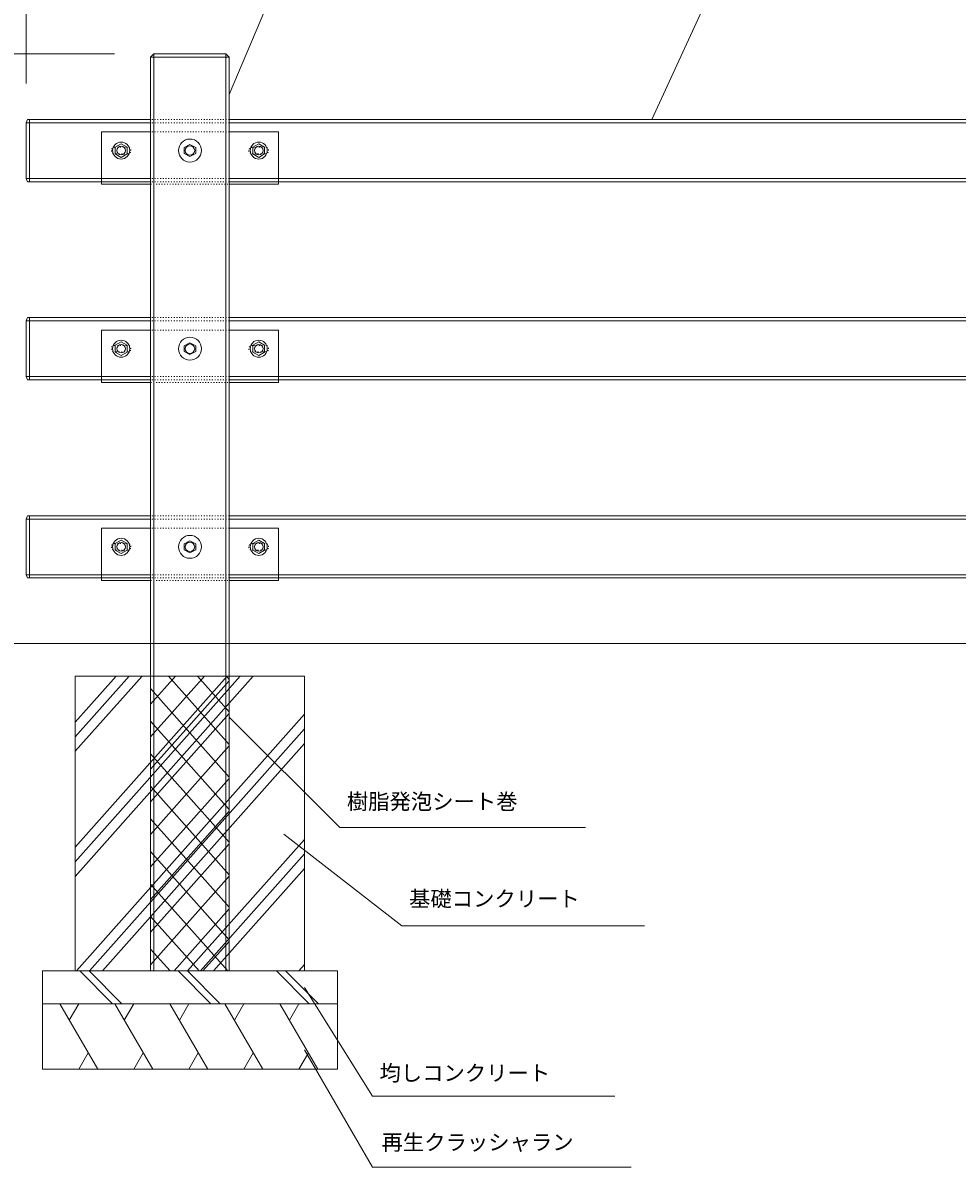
# Model space of a CAD drawing. Units: millimetres, scale not verified. Extents: x -3900 to 3900, y -2750 to 2750.
# Drawn here: x -2024 to -598, y -370 to 1377 of the extents above; entities that cross this region are included whole.
import ezdxf
from ezdxf.enums import TextEntityAlignment as Align

# ---------------------------------------------------------------- set-up
doc = ezdxf.new("R2010")
doc.units = ezdxf.units.MM
doc.header["$LTSCALE"] = 20
doc.linetypes.add('USER5', pattern=[0.208282, 0.069427, -0.138855])
doc.layers.add('0-1_IMPORTED', color=30, linetype='Continuous', lineweight=18)
doc.styles.add('ＭＳ ゴシック', font='')
doc.styles.get('ＭＳ ゴシック').set_extended_font_data('MS Gothic')

msp = doc.modelspace()

# ---------------------------------------------------------------- linework, layer by layer
at = {"layer": '0-1_IMPORTED', "color": 1}
for p, q in [((-2018.5, 1284.92), (-2018.5, 1984)), ((-2018.5, 1284.92), (-2018.5, 1832.92)), ((-1883.5, 1329.92), (-2981, 1329.92)), ((-1883.5, 1329.92), (-2826, 1329.92))]:
    msp.add_line(p, q, dxfattribs=at)
at = {"layer": '0-1_IMPORTED'}
for p, q in [((-1823.5, 1329.92), (-1823.5, -70.08)), ((-1713.5, 1329.92), (-1713.5, -70.08)), ((-1828.5, 1324.92), (-1708.5, 1324.92)), ((-2018.5, 1224.92), (-1828.5, 1224.92)), ((-2013.5, 1134.92), (-2013.5, 1229.92)), ((-1708.5, 1224.92), (-18.5, 1224.92)), ((-1878.1, 1187.02), (-1875.99, 1188.43)), ((-1875.99, 1188.43), (-1873.5, 1188.92)), ((-1873.5, 1188.92), (-1871.01, 1188.43)), ((-1871.01, 1188.43), (-1868.9, 1187.02)), ((-1663.5, 1188.92), (-1665.99, 1188.43)), ((-1661.01, 1188.43), (-1663.5, 1188.92)), ((-1658.9, 1187.02), (-1661.01, 1188.43)), ((-1879.5, 1184.91), (-1878.1, 1187.02)), ((-1878.1, 1177.83), (-1879.5, 1179.93)), ((-1875.99, 1176.42), (-1878.1, 1177.83)), ((-1873.5, 1175.92), (-1875.99, 1176.42)), ((-1871.01, 1176.42), (-1873.5, 1175.92)), ((-1868.9, 1177.83), (-1871.01, 1176.42)), ((-1868.9, 1187.02), (-1867.49, 1184.91)), ((-1867.49, 1179.93), (-1868.9, 1177.83)), ((-1867.49, 1184.91), (-1867, 1182.42)), ((-1867, 1182.42), (-1867.49, 1179.93)), ((-1665.99, 1176.42), (-1663.5, 1175.92)), ((-1663.5, 1175.92), (-1661.01, 1176.42)), ((-1661.01, 1176.42), (-1658.9, 1177.83)), ((-1828.5, 1139.92), (-2018.5, 1139.92)), ((-18.5, 1139.92), (-1708.5, 1139.92)), ((-2013.5, 832.42), (-2013.5, 927.42)), ((-2018.5, 922.42), (-1828.5, 922.42)), ((-1708.5, 922.42), (-18.5, 922.42)), ((-1879.5, 882.41), (-1878.1, 884.52)), ((-1878.1, 875.33), (-1879.5, 877.43)), ((-1878.1, 884.52), (-1875.99, 885.93)), ((-1875.99, 873.92), (-1878.1, 875.33)), ((-1875.99, 885.93), (-1873.5, 886.42)), ((-1873.5, 873.42), (-1875.99, 873.92)), ((-1873.5, 886.42), (-1871.01, 885.93)), ((-1871.01, 873.92), (-1873.5, 873.42)), ((-1871.01, 885.93), (-1868.9, 884.52)), ((-1868.9, 875.33), (-1871.01, 873.92)), ((-1868.9, 884.52), (-1867.49, 882.41)), ((-1867.49, 877.43), (-1868.9, 875.33)), ((-1867.49, 882.41), (-1867, 879.92)), ((-1867, 879.92), (-1867.49, 877.43)), ((-1663.5, 886.42), (-1665.99, 885.93)), ((-1665.99, 873.92), (-1663.5, 873.42)), ((-1661.01, 885.93), (-1663.5, 886.42)), ((-1663.5, 873.42), (-1661.01, 873.92)), ((-1658.9, 884.52), (-1661.01, 885.93)), ((-1661.01, 873.92), (-1658.9, 875.33)), ((-1828.5, 837.42), (-2018.5, 837.42)), ((-18.5, 837.42), (-1708.5, 837.42)), ((-2018.5, 619.92), (-1828.5, 619.92)), ((-2013.5, 529.92), (-2013.5, 624.92)), ((-1708.5, 619.92), (-18.5, 619.92)), ((-1879.5, 579.91), (-1878.1, 582.02)), ((-1878.1, 582.02), (-1875.99, 583.43)), ((-1875.99, 583.43), (-1873.5, 583.92)), ((-1873.5, 583.92), (-1871.01, 583.43)), ((-1871.01, 583.43), (-1868.9, 582.02)), ((-1868.9, 582.02), (-1867.49, 579.91)), ((-1867.49, 579.91), (-1867, 577.42)), ((-1867, 577.42), (-1867.49, 574.93)), ((-1663.5, 583.92), (-1665.99, 583.43)), ((-1661.01, 583.43), (-1663.5, 583.92)), ((-1658.9, 582.02), (-1661.01, 583.43)), ((-1878.1, 572.83), (-1879.5, 574.93)), ((-1875.99, 571.42), (-1878.1, 572.83)), ((-1873.5, 570.92), (-1875.99, 571.42)), ((-1871.01, 571.42), (-1873.5, 570.92)), ((-1868.9, 572.83), (-1871.01, 571.42)), ((-1867.49, 574.93), (-1868.9, 572.83)), ((-1665.99, 571.42), (-1663.5, 570.92)), ((-1663.5, 570.92), (-1661.01, 571.42)), ((-1661.01, 571.42), (-1658.9, 572.83)), ((-1828.5, 534.92), (-2018.5, 534.92)), ((-18.5, 534.92), (-1708.5, 534.92)), ((432, 429.92), (-2468.5, 429.92)), ((-1943.5, 265.29), (-1841.61, 379.92)), ((-1943.5, 74.37), (-1671.9, 379.92)), ((-1943.5, 287.57), (-1861.41, 379.92)), ((-1943.5, 96.65), (-1691.7, 379.92)), ((-1943.5, 309.84), (-1881.21, 379.92)), ((-1943.5, 118.92), (-1711.5, 379.92)), ((-1828.5, 337.28), (-1790.59, 379.92)), ((-1828.5, 287.56), (-1746.4, 379.92)), ((-1828.5, 237.84), (-1708.5, 372.84)), ((-1708.5, 275.71), (-1801.14, 379.92)), ((-1708.5, 325.43), (-1756.94, 379.92)), ((-1708.5, 375.14), (-1712.75, 379.92)), ((-1708.5, 225.99), (-1828.5, 360.99)), ((-1941.79, -70.08), (-1593.5, 321.75)), ((-1828.5, 188.12), (-1708.5, 323.12)), ((-1922, -70.08), (-1593.5, 299.48)), ((-1708.5, 176.27), (-1828.5, 311.27)), ((-1902.2, -70.08), (-1593.5, 277.21)), ((-1828.5, 138.4), (-1708.5, 273.4)), ((-1708.5, 126.55), (-1828.5, 261.55)), ((-1828.5, 88.68), (-1708.5, 223.68)), ((-1708.5, 76.83), (-1828.5, 211.83)), ((-1828.5, 38.97), (-1708.5, 173.97)), ((-1708.5, 27.11), (-1828.5, 162.11)), ((-1828.5, -10.75), (-1708.5, 124.25)), ((-1772.09, -70.08), (-1593.5, 130.83)), ((-1708.5, -22.6), (-1828.5, 112.4)), ((-1752.29, -70.08), (-1593.5, 108.56)), ((-1828.5, -60.47), (-1708.5, 74.53)), ((-1732.49, -70.08), (-1593.5, 86.29)), ((-1710.49, -70.08), (-1828.5, 62.68)), ((-1792.84, -70.08), (-1708.5, 24.81)), ((-1754.69, -70.08), (-1828.5, 12.96)), ((-1748.65, -70.08), (-1708.5, -24.91)), ((-1798.88, -70.08), (-1828.5, -36.76)), ((-1602.38, -70.08), (-1593.5, -60.08)), ((-1936.64, -70.08), (-1886.64, -120.08)), ((-1922.5, -70.08), (-1872.5, -120.08)), ((-1786.64, -70.08), (-1736.64, -120.08)), ((-1772.5, -70.08), (-1722.5, -120.08)), ((-1636.64, -70.08), (-1586.64, -120.08)), ((-1622.5, -70.08), (-1572.5, -120.08)), ((-1909.37, -220.08), (-1967.11, -120.08)), ((-1952.67, -145.08), (-1938.24, -120.08)), ((-1825.37, -220.08), (-1883.11, -120.08)), ((-1868.67, -145.08), (-1854.24, -120.08)), ((-1741.37, -220.08), (-1799.11, -120.08)), ((-1784.67, -145.08), (-1770.24, -120.08)), ((-1657.37, -220.08), (-1715.11, -120.08)), ((-1700.67, -145.08), (-1686.24, -120.08)), ((-1573.37, -220.08), (-1631.11, -120.08)), ((-1616.67, -145.08), (-1602.24, -120.08)), ((-1923.81, -195.08), (-1938.24, -220.08)), ((-1839.81, -195.08), (-1854.24, -220.08)), ((-1755.81, -195.08), (-1770.24, -220.08)), ((-1671.81, -195.08), (-1686.24, -220.08)), ((-1587.81, -195.08), (-1602.24, -220.08))]:
    msp.add_line(p, q, dxfattribs=at)
at = {"layer": '0-1_IMPORTED', "linetype": 'USER5'}
for p, q in [((-1708.5, 1229.92), (-1828.5, 1229.92)), ((-1708.5, 1224.92), (-1828.5, 1224.92)), ((-1708.5, 1210.92), (-1828.5, 1210.92)), ((-1883.5, 1187.42), (-1863.5, 1187.42)), ((-1863.5, 1177.42), (-1883.5, 1177.42)), ((-1653.5, 1187.42), (-1673.5, 1187.42)), ((-1673.5, 1177.42), (-1653.5, 1177.42)), ((-1708.5, 1139.92), (-1828.5, 1139.92)), ((-1708.5, 1134.92), (-1828.5, 1134.92)), ((-1828.5, 1130.92), (-1708.5, 1130.92)), ((-1708.5, 927.42), (-1828.5, 927.42)), ((-1708.5, 922.42), (-1828.5, 922.42)), ((-1708.5, 908.42), (-1828.5, 908.42)), ((-1883.5, 884.92), (-1863.5, 884.92)), ((-1863.5, 874.92), (-1883.5, 874.92)), ((-1653.5, 884.92), (-1673.5, 884.92)), ((-1673.5, 874.92), (-1653.5, 874.92)), ((-1708.5, 837.42), (-1828.5, 837.42)), ((-1708.5, 832.42), (-1828.5, 832.42)), ((-1828.5, 828.42), (-1708.5, 828.42)), ((-1708.5, 624.92), (-1828.5, 624.92)), ((-1708.5, 619.92), (-1828.5, 619.92)), ((-1708.5, 605.92), (-1828.5, 605.92)), ((-1883.5, 582.42), (-1863.5, 582.42)), ((-1653.5, 582.42), (-1673.5, 582.42)), ((-1863.5, 572.42), (-1883.5, 572.42)), ((-1673.5, 572.42), (-1653.5, 572.42)), ((-1708.5, 534.92), (-1828.5, 534.92)), ((-1708.5, 529.92), (-1828.5, 529.92)), ((-1828.5, 525.92), (-1708.5, 525.92))]:
    msp.add_line(p, q, dxfattribs=at)
at = {"layer": '0-1_IMPORTED', "color": 1}
for points in [[(-1708.5, 1267.92), (-1613.5, 1492.92), (-1226, 1492.92)], [(-1063.5, 1229.92), (-963.5, 1447.92), (-626, 1447.92)], [(-1165, 149), (-1540, 149), (-1708.5, 317.5)], [(-1075, -1), (-1445, -1), (-1625, 139)], [(-1120, -261), (-1490, -261), (-1593.5, -95.08)], [(-1095.08, -369.52), (-1490, -369.52), (-1593.5, -190.25)]]:
    msp.add_lwpolyline(points, dxfattribs=at)
at = {"layer": '0-1_IMPORTED'}
for points in [[(-1823.5, 1329.92), (-1713.5, 1329.92), (-1708.5, 1324.74), (-1708.5, -70.08), (-1828.5, -70.08), (-1828.5, 1324.74)], [(-1882.47, 1177.25), (-1882.47, 1187.6), (-1873.5, 1192.78), (-1864.53, 1187.6), (-1864.53, 1177.25), (-1873.5, 1172.07)], [(-1768.5, 1173.42), (-1759.5, 1177.92), (-1759.5, 1186.92), (-1768.5, 1191.42), (-1777.5, 1186.92), (-1777.5, 1177.92)], [(-1654.53, 1177.25), (-1654.53, 1187.6), (-1663.5, 1192.78), (-1672.47, 1187.6), (-1672.47, 1177.25), (-1663.5, 1172.07)], [(-1882.47, 874.75), (-1882.47, 885.1), (-1873.5, 890.28), (-1864.53, 885.1), (-1864.53, 874.75), (-1873.5, 869.57)], [(-1768.5, 870.92), (-1759.5, 875.42), (-1759.5, 884.42), (-1768.5, 888.92), (-1777.5, 884.42), (-1777.5, 875.42)], [(-1654.53, 874.75), (-1654.53, 885.1), (-1663.5, 890.28), (-1672.47, 885.1), (-1672.47, 874.75), (-1663.5, 869.57)], [(-1882.47, 572.25), (-1882.47, 582.6), (-1873.5, 587.78), (-1864.53, 582.6), (-1864.53, 572.25), (-1873.5, 567.07)], [(-1768.5, 568.42), (-1759.5, 572.92), (-1759.5, 581.92), (-1768.5, 586.42), (-1777.5, 581.92), (-1777.5, 572.92)], [(-1654.53, 572.25), (-1654.53, 582.6), (-1663.5, 587.78), (-1672.47, 582.6), (-1672.47, 572.25), (-1663.5, 567.07)], [(-1943.5, 379.92), (-1593.5, 379.92), (-1593.5, -70.08), (-1943.5, -70.08)], [(-1993.5, -70.08), (-1543.5, -70.08), (-1543.5, -120.08), (-1993.5, -120.08)], [(-1993.5, -120.08), (-1543.5, -120.08), (-1543.5, -220.08), (-1993.5, -220.08)]]:
    msp.add_lwpolyline(points, close=True, dxfattribs=at)
for points in [[(-1828.5, 1134.92), (-2016.34, 1134.92), (-2018.5, 1139.92), (-2018.5, 1224.92), (-2016.34, 1229.92), (-1828.5, 1229.92)], [(-1708.5, 1229.92), (-22.86, 1229.92), (-18.5, 1224.92), (-18.5, 1139.92), (-22.86, 1134.92), (-1708.5, 1134.92)], [(-1828.5, 1130.92), (-1903.5, 1130.92), (-1903.5, 1210.92), (-1828.5, 1210.92)], [(-1708.5, 1210.92), (-1633.5, 1210.92), (-1633.5, 1130.92), (-1708.5, 1130.92)], [(-1665.99, 1188.43), (-1668.1, 1187.02), (-1669.5, 1184.91), (-1670, 1182.42), (-1669.5, 1179.93), (-1668.1, 1177.83), (-1665.99, 1176.42)], [(-1879.5, 1179.93), (-1880, 1182.42), (-1879.5, 1184.91)], [(-1657, 1182.42), (-1657.49, 1184.91), (-1658.9, 1187.02)], [(-1658.9, 1177.83), (-1657.49, 1179.93), (-1657, 1182.42)], [(-1828.5, 832.42), (-2016.34, 832.42), (-2018.5, 837.42), (-2018.5, 922.42), (-2016.34, 927.42), (-1828.5, 927.42)], [(-1708.5, 927.42), (-22.86, 927.42), (-18.5, 922.42), (-18.5, 837.42), (-22.86, 832.42), (-1708.5, 832.42)], [(-1828.5, 828.42), (-1903.5, 828.42), (-1903.5, 908.42), (-1828.5, 908.42)], [(-1708.5, 908.42), (-1633.5, 908.42), (-1633.5, 828.42), (-1708.5, 828.42)], [(-1879.5, 877.43), (-1880, 879.92), (-1879.5, 882.41)], [(-1665.99, 885.93), (-1668.1, 884.52), (-1669.5, 882.41), (-1670, 879.92), (-1669.5, 877.43), (-1668.1, 875.33), (-1665.99, 873.92)], [(-1657, 879.92), (-1657.49, 882.41), (-1658.9, 884.52)], [(-1658.9, 875.33), (-1657.49, 877.43), (-1657, 879.92)], [(-1828.5, 529.92), (-2016.34, 529.92), (-2018.5, 534.92), (-2018.5, 619.92), (-2016.34, 624.92), (-1828.5, 624.92)], [(-1708.5, 624.92), (-22.86, 624.92), (-18.5, 619.92), (-18.5, 534.92), (-22.86, 529.92), (-1708.5, 529.92)], [(-1828.5, 525.92), (-1903.5, 525.92), (-1903.5, 605.92), (-1828.5, 605.92)], [(-1708.5, 605.92), (-1633.5, 605.92), (-1633.5, 525.92), (-1708.5, 525.92)], [(-1879.5, 574.93), (-1880, 577.42), (-1879.5, 579.91)], [(-1665.99, 583.43), (-1668.1, 582.02), (-1669.5, 579.91), (-1670, 577.42), (-1669.5, 574.93), (-1668.1, 572.83), (-1665.99, 571.42)], [(-1657, 577.42), (-1657.49, 579.91), (-1658.9, 582.02)], [(-1658.9, 572.83), (-1657.49, 574.93), (-1657, 577.42)]]:
    msp.add_lwpolyline(points, dxfattribs=at)
for centre, radius in [((-1873.5, 1182.42), 13), ((-1768.5, 1182.42), 17.5), ((-1768.5, 1182.42), 7.19), ((-1663.5, 1182.42), 13), ((-1873.5, 879.92), 13), ((-1768.5, 879.92), 17.5), ((-1663.5, 879.92), 13), ((-1768.5, 879.92), 7.19), ((-1768.5, 577.42), 17.5), ((-1873.5, 577.42), 13), ((-1768.5, 577.42), 7.19), ((-1663.5, 577.42), 13)]:
    msp.add_circle(centre, radius, dxfattribs=at)
at = {"layer": '0-1_IMPORTED', "linetype": 'USER5'}
for centre, start, end in [((-1883.5, 1182.42), 90, 180), ((-1883.5, 1182.42), 180, 270), ((-1863.5, 1182.42), 0, 90), ((-1863.5, 1182.42), 270, 0), ((-1673.5, 1182.42), 90, 180), ((-1673.5, 1182.42), 180, 270), ((-1653.5, 1182.42), 0, 90), ((-1653.5, 1182.42), 270, 0), ((-1883.5, 879.92), 90, 180), ((-1883.5, 879.92), 180, 270), ((-1863.5, 879.92), 0, 90), ((-1863.5, 879.92), 270, 0), ((-1673.5, 879.92), 90, 180), ((-1673.5, 879.92), 180, 270), ((-1653.5, 879.92), 0, 90), ((-1653.5, 879.92), 270, 0), ((-1883.5, 577.42), 90, 180), ((-1883.5, 577.42), 180, 270), ((-1863.5, 577.42), 0, 90), ((-1863.5, 577.42), 270, 0), ((-1673.5, 577.42), 90, 180), ((-1673.5, 577.42), 180, 270), ((-1653.5, 577.42), 0, 90), ((-1653.5, 577.42), 270, 0)]:
    msp.add_arc(centre, 5, start, end, dxfattribs=at)

# ---------------------------------------------------------------- texts
at = {"layer": '0-1_IMPORTED', "color": 7, "style": 'ＭＳ ゴシック'}
for s, p in [('樹脂発泡シート巻', (-1529.08, 169.55)), ('基礎コンクリート', (-1434.08, 21.14)), ('均しコンクリート', (-1479.24, -244.93)), ('再生クラッシャラン', (-1476.08, -350.71))]:
    msp.add_text(s, height=23.88, dxfattribs=at).set_placement(p, align=Align.BOTTOM_LEFT)

doc.saveas('drawing.dxf')
